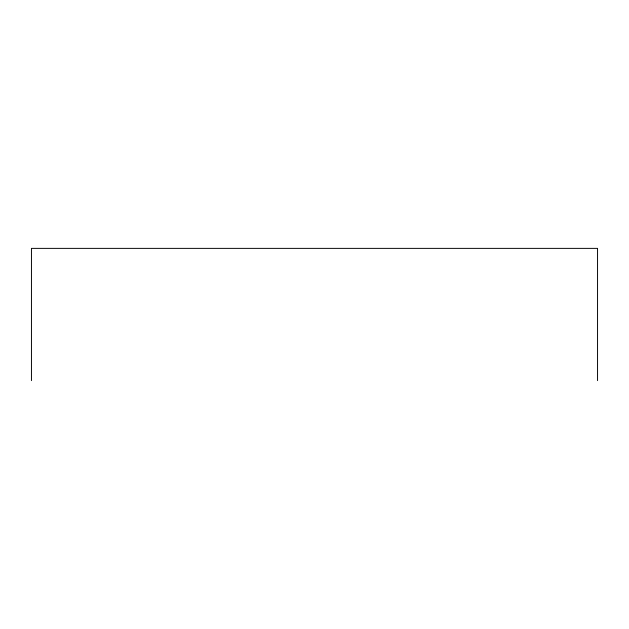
<?xml version="1.0" encoding="UTF-8"?>
<svg xmlns="http://www.w3.org/2000/svg" width="629" height="629" viewBox="0 0 629 629"><rect width="100%" height="100%" fill="white"/><g stroke="black" fill="none" stroke-linecap="round" stroke-linejoin="round"><path stroke-width="0.94" d="M597.55 380.624L597.55 248.376L31.45 248.376L31.45 380.624"/></g></svg>
